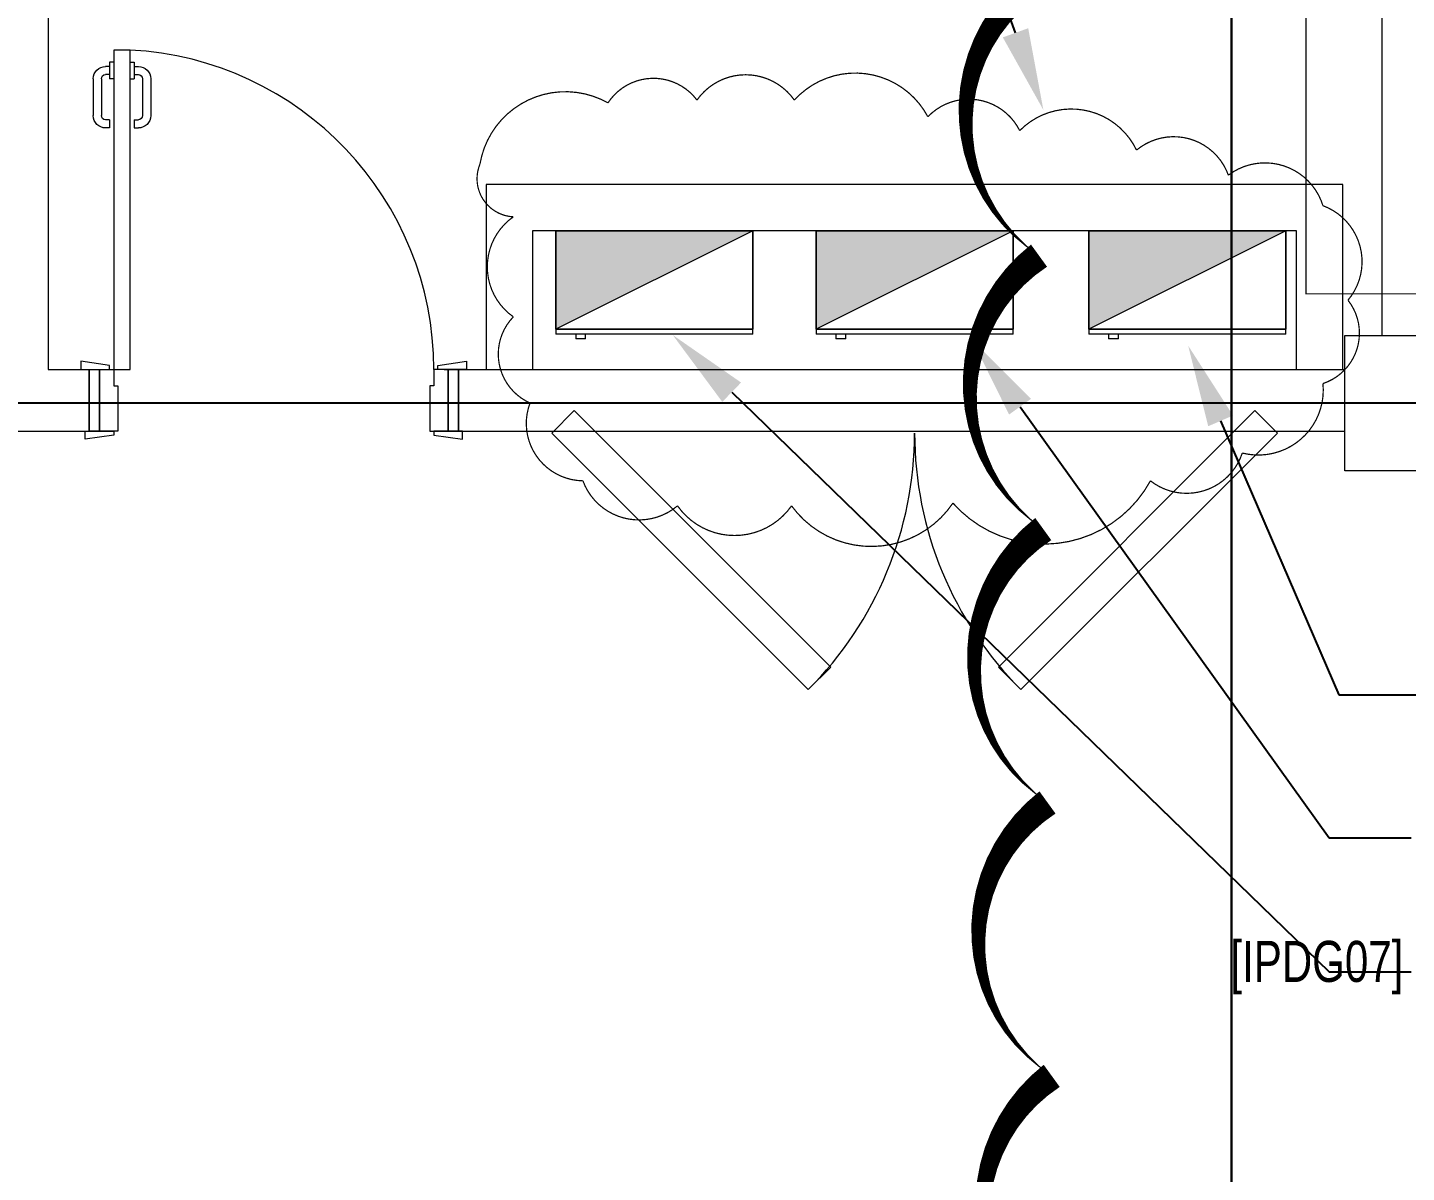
# Model space of a CAD drawing. Header units: metres. Extents: x 75097 to 220695, y -1557923 to -1361206.
# Drawn here: x 191938 to 195299, y -1464314 to -1461522 of the extents above; entities that cross this region are included whole.
import ezdxf
from ezdxf import colors
from ezdxf.entities.mleader import LeaderData, LeaderLine
from ezdxf.math import Vec2, Vec3

# ---------------------------------------------------------------- set-up
doc = ezdxf.new("R2010")
doc.units = ezdxf.units.M
doc.linetypes.add('Hidden 1_5', pattern=[0.0022, 0.0015, -0.0007])
doc.layers.get('0').update_dxf_attribs({"lineweight": 0})
for name, color, linetype, lineweight in [('A-100 - Copy$0$01-Ground Floor$0$RE.A-opening-wood-door', 8, 'Continuous', 0), ('A-100 - Copy$0$72_EGR_BASE_TEXT', 8, 'Continuous', 0), ('A-100 - Copy$0$Structure', 8, 'Continuous', 9), ('A-100 - Copy$0$Walls', 8, 'Continuous', 0), ('A-100 - Copy$0$Wooden Joinery', 8, 'Continuous', 0), ('A-DETL-GENF-3', 85, 'Hidden 1_5', 9), ('A-DETL-GENF-4', 85, 'Continuous', 9), ('E-ELEC-EQPM-2', 85, 'Continuous', 15), ('E-LG', 245, 'Continuous', 30)]:
    doc.layers.add(name, color=color, linetype=linetype, lineweight=lineweight)
doc.layers.add('A-100 - Copy$0$axes', color=8, linetype='Continuous')
doc.layers.add('E-POWR', color=7, linetype='Continuous', lineweight=9, true_color=0x4e7e3e)
doc.layers.add('REV 01', color=7, linetype='Continuous', lineweight=0, true_color=0xe41b4d)
doc.styles.add('A-100 - Copy$0$X3G_ENTITY_2587EA', font='swisscl.ttf', dxfattribs={"height": 200})
doc.styles.get("Standard").update_dxf_attribs({"font": 'GOTHIC.TTF'})

# ---------------------------------------------------------------- blocks, each defined once
blk = doc.blocks.new('E-C-M-Panel Board-Power-Face Hosted - SLP Three Phase-Surface Mounted-3090884-EP-FP103')
at = {"layer": 'A-DETL-GENF-3'}
blk.add_hatch(color=256, dxfattribs=at).paths.add_polyline_path([(-39.5595, -31.1381), (-39.5595, -30.7381), (-39.7595, -30.7381)], flags=0)
at = {"layer": 'A-DETL-GENF-4'}
for p, q in [((-39.5595, -30.7381), (-39.7595, -30.7381)), ((-39.7595, -30.7381), (-39.7595, -31.1381)), ((-39.7595, -30.7381), (-39.5595, -30.7381)), ((-39.5595, -31.1381), (-39.7595, -30.7381)), ((-39.5595, -31.1381), (-39.5595, -30.7381)), ((-39.5595, -30.7381), (-39.5595, -31.1381)), ((-39.7595, -31.1381), (-39.5595, -31.1381))]:
    blk.add_line(p, q, dxfattribs=at)
at = {"layer": 'E-ELEC-EQPM-2'}
for p, q in [((-39.7695, -31.1381), (-39.7695, -30.7381)), ((-39.7595, -30.7381), (-39.7695, -30.7381)), ((-39.7595, -30.7381), (-39.7595, -31.1381)), ((-39.7595, -31.1381), (-39.7595, -30.7381)), ((-39.5595, -30.7381), (-39.7595, -30.7381)), ((-39.5595, -30.7381), (-39.5595, -31.1381)), ((-39.7795, -30.7981), (-39.7795, -30.7781)), ((-39.7695, -30.7781), (-39.7795, -30.7781)), ((-39.7795, -30.7981), (-39.7695, -30.7981)), ((-39.7695, -31.1381), (-39.7595, -31.1381)), ((-39.5595, -31.1381), (-39.7595, -31.1381))]:
    blk.add_line(p, q, dxfattribs=at)
blk = doc.blocks.new('A-100 - Copy$0$A$C72370EFE')
at = {"layer": 'A-100 - Copy$0$Wooden Joinery'}
for p, q in [((-0.01, -0.03), (-0.01, -0.07)), ((0, -0.03), (-0.01, -0.03)), ((0.04, -0.03), (0.05, -0.03)), ((0.05, -0.03), (0.05, -0.07)), ((-0.01, -0.04), (-0.02, -0.04)), ((-0.01, -0.06), (-0.02, -0.06)), ((0.05, -0.04), (0.06, -0.04)), ((0.05, -0.06), (0.06, -0.06)), ((-0.05, -0.07), (-0.05, -0.16)), ((-0.03, -0.07), (-0.03, -0.16)), ((0, -0.07), (-0.01, -0.07)), ((0.04, -0.07), (0.05, -0.07)), ((0.07, -0.07), (0.07, -0.16)), ((0.09, -0.07), (0.09, -0.16)), ((-0.01, -0.17), (-0.02, -0.17)), ((-0.01, -0.19), (-0.02, -0.19)), ((-0.01, -0.17), (-0.01, -0.19)), ((0.05, -0.17), (0.06, -0.17)), ((0.05, -0.17), (0.05, -0.19)), ((0.05, -0.19), (0.06, -0.19))]:
    blk.add_line(p, q, dxfattribs=at)
for centre, radius, start, end in [((-0.02, -0.07), 0.03, 90, 180), ((-0.02, -0.07), 0.01, 90, 180), ((0.06, -0.07), 0.03, 0, 90), ((0.06, -0.07), 0.01, 0, 90), ((-0.02, -0.16), 0.03, 180, 270), ((-0.02, -0.16), 0.01, 180, 270), ((0.06, -0.16), 0.01, 270, 0), ((0.06, -0.16), 0.03, 270, 0)]:
    blk.add_arc(centre, radius, start, end, dxfattribs=at)
blk = doc.blocks.new('A-100 - Copy$0$DR1')
at = {"layer": 'A-100 - Copy$0$Wooden Joinery', "elevation": 0}
for points in [[(1743552.9, 41731.9), (1743562.9, 41731.9), (1743572.9, 41801.9), (1743552.9, 41801.9)], [(1743402.9, 41721.9), (1743392.9, 41721.9), (1743382.9, 41791.9), (1743402.9, 41791.9)], [(1743552.9, 41681.9), (1744331.9, 41681.9), (1744331.9, 41721.9), (1743552.9, 41721.9)], [(1743402.9, 40941.9), (1743392.9, 40941.9), (1743382.9, 40871.9), (1743402.9, 40871.9)], [(1743552.9, 40931.9), (1743562.9, 40931.9), (1743572.9, 40861.9), (1743552.9, 40861.9)]]:
    blk.add_lwpolyline(points, close=True, dxfattribs=at)
for points in [[(1743552.9, 41756.9), (1743402.9, 41756.9), (1743402.9, 41781.9), (1743552.9, 41781.9), (1743552.9, 41756.9)], [(1743552.9, 41756.9), (1743552.9, 41721.9), (1743512.9, 41721.9), (1743512.9, 41711.9), (1743402.9, 41711.9), (1743402.9, 41756.9), (1743552.9, 41756.9)], [(1743552.9, 40906.9), (1743552.9, 40941.9), (1743512.9, 40941.9), (1743512.9, 40951.9), (1743402.9, 40951.9), (1743402.9, 40906.9), (1743552.9, 40906.9)], [(1743552.9, 40906.9), (1743402.9, 40906.9), (1743402.9, 40881.9), (1743552.9, 40881.9), (1743552.9, 40906.9)]]:
    blk.add_lwpolyline(points, dxfattribs=at)
at = {"layer": 'A-100 - Copy$0$Wooden Joinery'}
blk.add_arc((1743552.9, 41721.9, 0), 780, 270, 357.0603, dxfattribs=at)
at = {"layer": 'A-100 - Copy$0$Wooden Joinery', "xscale": -999.9999999998856, "yscale": 999.9999999998856, "zscale": 999.9999999998854, "rotation": 270}
blk.add_blockref('A-100 - Copy$0$A$C72370EFE', (1744331.9, 41681.9, 0), dxfattribs=at)
blk = doc.blocks.new('A-100 - Copy')
at = {"layer": 'A-100 - Copy$0$01-Ground Floor$0$RE.A-opening-wood-door', "elevation": 0}
for points in [[(193840.9, -1463136.5), (193215.5, -1462511.2), (193270.4, -1462456.3), (193895.8, -1463081.7)], [(194359, -1463136.5), (194984.4, -1462511.2), (194929.5, -1462456.3), (194304.2, -1463081.7)]]:
    blk.add_lwpolyline(points, close=True, dxfattribs=at)
at = {"layer": 'A-100 - Copy$0$01-Ground Floor$0$RE.A-opening-wood-door'}
for centre, start, end in [((193215.5, -1462511.2, 0), 315.0016, 0), ((194984.4, -1462511.2, 0), 180, 224.9984)]:
    blk.add_arc(centre, 884.4, start, end, dxfattribs=at)
at = {"layer": 'A-100 - Copy$0$axes'}
blk.add_line((215702.3, -1462437.7, 2.4), (83332.8, -1462437.7, 2.4), dxfattribs=at)
at = {"layer": 'A-100 - Copy$0$Structure', "elevation": 0}
blk.add_lwpolyline([(195148.3, -1462272.7), (195478.3, -1462272.7), (195478.3, -1462602.7), (195148.3, -1462602.7)], close=True, dxfattribs=at)
at = {"layer": 'A-100 - Copy$0$Walls'}
for p, q in [((191988.3, -1458887.7, 0), (191988.3, -1462356, 0)), ((195238.3, -1458887.7, 0), (195238.3, -1462272.7, 0)), ((192088.3, -1462356, 0), (192088.3, -1462506, 0)), ((192988.3, -1462356, 0), (192988.3, -1462506, 0))]:
    blk.add_line(p, q, dxfattribs=at)
at = {"layer": 'A-100 - Copy$0$Walls', "elevation": 0}
for points in [[(195143.8, -1462356), (195143.8, -1461904.6), (193056.1, -1461904.6), (193056.1, -1462356)], [(195030.9, -1462356), (195030.9, -1462017.5), (193169, -1462017.5), (193169, -1462356)]]:
    blk.add_lwpolyline(points, dxfattribs=at)
at = {"layer": 'A-100 - Copy$0$Walls'}
for points in [[(191988.3, -1462356, 0), (192088.3, -1462356, 0)], [(192953.3, -1462356, 0), (195148.3, -1462356, 0)], [(192953.3, -1462356, 0), (195148.3, -1462356, 0)], [(192988.3, -1462356, 0), (195148.3, -1462356, 0)], [(191788.3, -1462506, 0), (192088.3, -1462506, 0)], [(192953.3, -1462506, 0), (195148.3, -1462506, 0)], [(192953.3, -1462506, 0), (195148.3, -1462506, 0)], [(192988.3, -1462506, 0), (195148.3, -1462506, 0)]]:
    blk.add_polyline3d(points, dxfattribs=at)
at = {"layer": 'A-100 - Copy$0$Wooden Joinery', "rotation": 90}
blk.add_blockref('A-100 - Copy$0$DR1', (233870.2, -3205908.9, 0), dxfattribs=at)
at = {"layer": 'A-100 - Copy$0$72_EGR_BASE_TEXT', "insert": (195080.3, -1463749.2), "char_height": 100, "attachment_point": 2, "style": 'A-100 - Copy$0$X3G_ENTITY_2587EA'}
blk.add_mtext('[IPDG07]', dxfattribs=at)

msp = doc.modelspace()

# ---------------------------------------------------------------- linework, layer by layer
at = {"layer": 'E-LG', "color": 1, "elevation": 0}
msp.add_lwpolyline([(192171.7, -1455445.9), (192171.7, -1459286.7), (194877.9, -1459286.7), (195054.8, -1459441.7), (194872, -1459542.4), (194872, -1468564.9), (190871.8, -1468564.9), (190781.3, -1468709.6), (190749.3, -1468550.1), (183890.7, -1468550.1), (183890.7, -1464705.6), (183797.6, -1464208.9), (183700.8, -1464453.4), (181239.8, -1464453.4), (181208.8, -1464214.4)], dxfattribs=at)
at = {"layer": 'E-POWR', "const_width": 3}
msp.add_lwpolyline([(192805.3, -1455424.2), (193230.9, -1455422.3), (195048.1, -1455422.3), (195051.5, -1459781.8), (195053.7, -1460191.6), (195053.7, -1462171.4), (197662.7, -1462171.4), (197662.7, -1462690.6), (197181.2, -1462690.6)], dxfattribs=at)
at = {"layer": 'E-POWR', "const_width": 3, "elevation": -2.4}
msp.add_lwpolyline([(193040.8, -1461855, -0.520567), (193352.7, -1461705.9, -0.520567), (193352.7, -1461705.9, -0.520567), (193569.6, -1461699.1, -0.520567), (193569.6, -1461699.1, -0.520567), (193806.9, -1461699.1, -0.520567), (193806.9, -1461699.1, -0.520567), (194132.3, -1461739.8, -0.520567), (194132.3, -1461739.8, -0.520567), (194356.1, -1461773.6, -0.520567), (194356.1, -1461773.6, -0.520567), (194640.8, -1461821.1, -0.520567), (194640.8, -1461821.1, -0.520567), (194864.6, -1461882.1, -0.520567), (194864.6, -1461882.1, -0.520567), (195095.1, -1461956.6, -0.520567), (195095.1, -1461956.6, -0.520567), (195156.1, -1462187, -0.520567), (195156.1, -1462187, -0.520567), (195095.1, -1462390.3, -0.520567), (195095.1, -1462390.3, -0.520567), (194898.5, -1462559.7, -0.520567), (194898.5, -1462559.7, -0.520567), (194674.7, -1462627.4, -0.520567), (194674.7, -1462627.4, -0.520567), (194193.4, -1462681.7, -0.520567), (194193.4, -1462681.7, -0.520567), (193800.1, -1462688.4, -0.520567), (193800.1, -1462688.4, -0.520567), (193522.2, -1462688.4, -0.520567), (193522.2, -1462688.4, -0.520567), (193291.6, -1462627.4, -0.520567), (193291.6, -1462627.4, -0.520567), (193162.8, -1462437.7, -0.520567), (193162.8, -1462437.7, -0.520567), (193122.1, -1462227.6, -0.520567), (193122.1, -1462227.6, -0.520567), (193122.1, -1461983.7, -0.520567), (193122.1, -1461983.7, -0.520567), (193040.8, -1461855)], format="xyb", dxfattribs=at)

# ---------------------------------------------------------------- block references
at = {"layer": 'E-ELEC-EQPM-2', "color": 85, "xscale": 1200, "yscale": 1200, "zscale": 1200, "rotation": 89.99999999999999}
for p in [(156340.3, -1414546.1, 0), (156974.3, -1414546.1, 0), (157639, -1414546.1, 0)]:
    msp.add_blockref('E-C-M-Panel Board-Power-Face Hosted - SLP Three Phase-Surface Mounted-3090884-EP-FP103', p, dxfattribs=at)

# ---------------------------------------------------------------- leaders
at = {"layer": 'E-POWR'}
ml = msp.add_multileader_mtext('Standard', dxfattribs=at)
ml.set_content('LENGTH TO BE 2.5 METER\\PAND DEPTH MIN 500M', color=256)
ml.set_leader_properties()
ml.build(insert=Vec2(0, 0))
ml.multileader.update_dxf_attribs({"text_right_attachment_type": 6, "dogleg_length": 200, "arrow_head_size": 200})
ctx = ml.context
ctx.base_point, ctx.char_height, ctx.arrow_head_size, ctx.landing_gap_size, ctx.plane_origin = Vec3(189328.7, -1459658, 0), 250, 200, 100, Vec3(187845.1, -1461622.8, 0)
ctx.right_attachment = 6
notes = []
notes.append((ctx, [(1, (1, 1, 0), (193730.4, -1459829.8, 0), (-1, 0), 200, [(0, [(194413.8, -1461723.2, 0)], 0, [])])]))
ctx.mtext.insert, ctx.mtext.width, ctx.mtext.flow_direction = Vec3(189428.7, -1459529.8, 0), 9228.761, 5
ml = msp.add_multileader_mtext('Standard', dxfattribs=at)
ml.set_content('LP-03', color=256)
ml.set_leader_properties()
ml.build(insert=Vec2(0, 0))
ml.multileader.update_dxf_attribs({"text_right_attachment_type": 6, "dogleg_length": 200, "arrow_head_size": 200})
ctx = ml.context
ctx.base_point, ctx.char_height, ctx.arrow_head_size, ctx.landing_gap_size, ctx.plane_origin = Vec3(195309.9, -1463824.7), 250, 200, 100, Vec3(194742.3, -1462973.3)
ctx.right_attachment = 6
notes.append((ctx, [(0, (1, 1, 0), (195109.9, -1463824.7), (1, 0), 200, [(0, [(193510.7, -1462272)], 0, [])])]))
ctx.mtext.insert, ctx.mtext.width, ctx.mtext.flow_direction = Vec3(195409.9, -1463696.6), 868.262, 5
ml = msp.add_multileader_mtext('Standard', dxfattribs=at)
ml.set_content('PP-03', color=256)
ml.set_leader_properties()
ml.build(insert=Vec2(0, 0))
ml.multileader.update_dxf_attribs({"text_right_attachment_type": 6, "dogleg_length": 200, "arrow_head_size": 200})
ctx = ml.context
ctx.base_point, ctx.char_height, ctx.arrow_head_size, ctx.landing_gap_size, ctx.plane_origin = Vec3(195309.9, -1463498), 250, 200, 100, Vec3(194742.3, -1462646.5)
ctx.right_attachment = 6
notes.append((ctx, [(0, (1, 1, 0), (195109.9, -1463498), (1, 0), 200, [(0, [(194240.5, -1462284)], 0, [])])]))
ctx.mtext.insert, ctx.mtext.width, ctx.mtext.flow_direction = Vec3(195409.9, -1463369.9), 913.96, 5
ml = msp.add_multileader_mtext('Standard', dxfattribs=at)
ml.set_content('MCP-03', color=256)
ml.set_leader_properties()
ml.build(insert=Vec2(0, 0))
ml.multileader.update_dxf_attribs({"text_right_attachment_type": 6, "dogleg_length": 200, "arrow_head_size": 200})
ctx = ml.context
ctx.base_point, ctx.char_height, ctx.arrow_head_size, ctx.landing_gap_size, ctx.plane_origin = Vec3(195334.1, -1463149.1), 250, 200, 100, Vec3(194766.5, -1462297.6)
ctx.right_attachment = 6
notes.append((ctx, [(0, (1, 1, 0), (195134.1, -1463149.1), (1, 0), 200, [(0, [(194766.5, -1462297.6)], 0, [])])]))
ctx.mtext.insert, ctx.mtext.width, ctx.mtext.flow_direction = Vec3(195434.1, -1463020.9), 1332.272, 5
for ctx, leaders in notes:
    for number, flags, end, landing, length, lines in leaders:
        leader = LeaderData()
        leader.index, (leader.has_last_leader_line, leader.has_dogleg_vector, leader.attachment_direction) = number, flags
        leader.last_leader_point, leader.dogleg_vector, leader.dogleg_length = Vec3(end), Vec3(landing), length
        for number, points, colour, breaks in lines:
            line = LeaderLine()
            line.index, line.vertices, line.color, line.breaks = number, Vec3.list(points), colors.encode_raw_color(colour), breaks
            leader.lines.append(line)
        ctx.leaders.append(leader)

# ---------------------------------------------------------------- next in the draw order: block references
msp.add_blockref('A-100 - Copy', (0, 0))

# ---------------------------------------------------------------- next in the draw order: linework, layer by layer
at = {"layer": 'REV 01', "color": 3}
msp.add_lwpolyline([(194444.4, -1464744.8, 0, 66.7, -0.520567), (194434.1, -1464078.2, 0, 66.7, -0.520567), (194423.8, -1463411.6, 0, 66.7, -0.520567), (194413.5, -1462745, 0, 66.7, -0.520567), (194403.2, -1462078.4, 0, 66.7, -0.520567), (194392.9, -1461411.8, 0, 66.7, -0.520567), (194382.6, -1460745.2, 0, 66.7, -0.520567), (194372.2, -1460078.6, 0, 66.7, -0.520567), (194361.9, -1459412, 0, 66.7, -0.520567), (194351.6, -1458745.4, 0, 66.7, -0.520567), (194341.3, -1458078.8, 0, 66.7, -0.520567), (194331, -1457412.2, 0, 66.7, -0.520567), (194320.7, -1456745.6, 0, 66.7, -0.520567), (194310.4, -1456079, 0, 66.7, -0.520567), (194300.1, -1455412.4, 0, 66.7, -0.520567), (194289.8, -1454745.8, 0, 66.7, -0.520567), (194279.5, -1454079.2, 0, 66.7, -0.520567), (194273.5, -1453692.7, 0, 66.7, -0.520567), (194940.2, -1453692.7, 0, 66.7, -0.520567), (195606.9, -1453692.7, 0, 66.7, -0.520567), (196273.5, -1453692.7, 0, 66.7, -0.520567), (196940.2, -1453692.7, 0, 66.7, -0.520567), (197606.9, -1453692.7, 0, 66.7, -0.520567), (198273.6, -1453692.7, 0, 66.7, -0.520567)], format="xyseb", dxfattribs=at)

doc.saveas('drawing.dxf')
